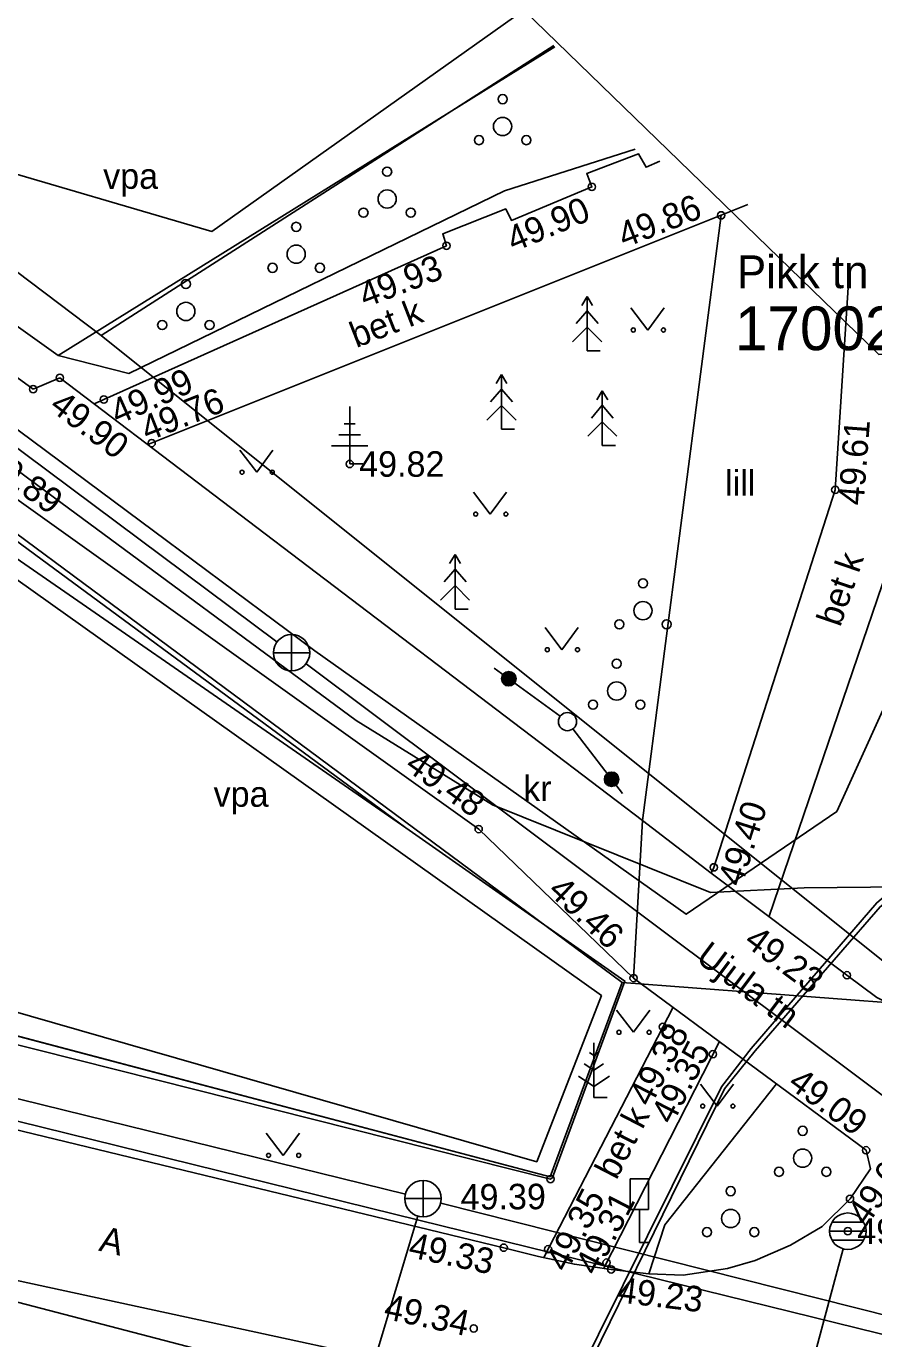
# Model space of a CAD drawing. Extents: x 641348 to 642102, y 6456398 to 6457052.
# Drawn here: x 641863.12 to 641886.4, y 6456679.32 to 6456715.35 of the extents above; entities that cross this region are included whole.
import ezdxf

# ---------------------------------------------------------------- set-up
doc = ezdxf.new("R2010")
doc.units = 0
for name, color, linetype in [('AED', 7, 'Continuous'), ('HALJASTUS', 7, 'Continuous'), ('KKAEV', 7, 'Continuous'), ('KORGUS', 7, 'Continuous'), ('KPKAABEL', 7, 'Continuous'), ('KTRASS', 7, 'Continuous'), ('LIIKLUS', 7, 'Continuous'), ('MOOTPIIR', 7, 'Continuous'), ('MPKAABEL', 7, 'Continuous'), ('PIIR', 7, 'Continuous'), ('POST', 7, 'Continuous'), ('PUU', 7, 'Continuous'), ('SIOHULIIN', 7, 'Continuous'), ('SKKAEV', 7, 'Continuous'), ('SKTRASS', 7, 'Continuous'), ('TEE', 7, 'Continuous'), ('VTRASS', 7, 'Continuous')]:
    doc.layers.add(name, color=color, linetype=linetype)

msp = doc.modelspace()

# ---------------------------------------------------------------- linework, layer by layer
at = {"layer": 'AED'}
for points in [[(641877.643, 6456714.79), (641863.996, 6456706.317), (641854.074, 6456713.387), (641843.392, 6456721.294), (641841.931, 6456722.44), (641848.957, 6456726.505)], [(641877.521, 6456683.707), (641877.575, 6456683.747), (641879.563, 6456689.14), (641873.551, 6456693.344), (641860.002, 6456703.324), (641846.993, 6456713.185)], [(641877.521, 6456683.707), (641857.973, 6456688.624), (641849.752, 6456690.734)]]:
    msp.add_lwpolyline(points, dxfattribs=at)
at = {"layer": 'HALJASTUS'}
for p, q in [((641879.73, 6456707.62), (641880.193, 6456707.013)), ((641880.193, 6456707.013), (641880.639, 6456707.62)), ((641868.987, 6456703.716), (641869.45, 6456703.109)), ((641869.45, 6456703.109), (641869.896, 6456703.716)), ((641875.402, 6456702.566), (641875.866, 6456701.959)), ((641875.866, 6456701.959), (641876.311, 6456702.566)), ((641877.369, 6456698.844), (641877.833, 6456698.237)), ((641877.833, 6456698.237), (641878.278, 6456698.844)), ((641873.551, 6456693.344), (641879.563, 6456689.14)), ((641879.336, 6456688.343), (641879.8, 6456687.736)), ((641879.8, 6456687.736), (641880.245, 6456688.343)), ((641881.636, 6456686.316), (641882.1, 6456685.709)), ((641882.1, 6456685.709), (641882.545, 6456686.316)), ((641869.713, 6456684.963), (641870.177, 6456684.357)), ((641870.177, 6456684.357), (641870.622, 6456684.963)), ((641880.659, 6456682.453), (641880.224, 6456681.103))]:
    msp.add_line(p, q, dxfattribs=at)
for points in [[(641863.996, 6456706.317), (641865.941, 6456705.822), (641876.259, 6456710.833), (641879.845, 6456711.979)], [(641858.061, 6456700.887), (641859.834, 6456702.829), (641873.551, 6456693.344)], [(641883.724, 6456686.319), (641880.659, 6456682.453)]]:
    msp.add_lwpolyline(points, dxfattribs=at)
for centre, radius in [((641876.203, 6456713.35), 0.125), ((641876.203, 6456712.6), 0.25), ((641875.553, 6456712.225), 0.125), ((641876.853, 6456712.225), 0.125), ((641873.033, 6456711.359), 0.125), ((641873.033, 6456710.609), 0.25), ((641872.383, 6456710.234), 0.125), ((641873.683, 6456710.234), 0.125), ((641870.536, 6456709.844), 0.125), ((641870.536, 6456709.094), 0.25), ((641869.886, 6456708.719), 0.125), ((641871.186, 6456708.719), 0.125), ((641867.506, 6456708.273), 0.125), ((641867.506, 6456707.523), 0.25), ((641866.856, 6456707.148), 0.125), ((641868.156, 6456707.148), 0.125), ((641879.792, 6456707.013), 0.055), ((641880.621, 6456707.013), 0.055), ((641869.049, 6456703.109), 0.055), ((641869.878, 6456703.109), 0.055), ((641875.465, 6456701.959), 0.055), ((641876.294, 6456701.959), 0.055), ((641877.432, 6456698.237), 0.055), ((641878.261, 6456698.237), 0.055), ((641879.399, 6456687.736), 0.055), ((641880.228, 6456687.736), 0.055), ((641881.699, 6456685.709), 0.055), ((641882.528, 6456685.709), 0.055), ((641869.776, 6456684.357), 0.055), ((641870.604, 6456684.357), 0.055)]:
    msp.add_circle(centre, radius, dxfattribs=at)
at = {"layer": 'KKAEV'}
for p, q in [((641870.408, 6456697.653), (641870.408, 6456698.653)), ((641869.908, 6456698.153), (641870.908, 6456698.153)), ((641874.02, 6456682.67), (641874.02, 6456683.67)), ((641873.52, 6456683.17), (641874.52, 6456683.17))]:
    msp.add_line(p, q, dxfattribs=at)
for centre in [(641870.408, 6456698.153), (641874.02, 6456683.17)]:
    msp.add_circle(centre, 0.5, dxfattribs=at)
at = {"layer": 'KORGUS'}
for centre in [(641878.656, 6456710.942), (641882.205, 6456710.161), (641874.662, 6456709.327), (641864.045, 6456705.702), (641863.31, 6456705.39), (641865.253, 6456705.104), (641866.567, 6456703.909), (641872.005, 6456703.335), (641885.341, 6456702.627), (641875.547, 6456693.315), (641882.005, 6456692.263), (641885.661, 6456689.301), (641879.801, 6456689.224), (641880.607, 6456687.884), (641881.981, 6456687.135), (641886.185, 6456684.497), (641877.521, 6456683.707), (641885.745, 6456683.162), (641885.685, 6456682.276), (641876.234, 6456681.823), (641877.452, 6456681.78), (641879.06, 6456681.414), (641879.184, 6456681.228), (641875.41, 6456679.606)]:
    msp.add_circle(centre, 0.1, dxfattribs=at)
at = {"layer": 'KPKAABEL'}
msp.add_lwpolyline([(641909.579, 6456692.744), (641901.93, 6456692.49), (641894.49, 6456691.8), (641884.49, 6456691.7), (641881.91, 6456691.57), (641875.93, 6456693.98), (641872.18, 6456696.29), (641863.9, 6456702.41), (641856.7, 6456707.73), (641848.91, 6456714), (641845.95, 6456715.05), (641841.61, 6456719.2), (641833.59, 6456725.65)], dxfattribs=at)
at = {"layer": 'KTRASS'}
for points in [[(641882.293, 6456676.556), (641879.793, 6456677.264), (641862.272, 6456681.047), (641847.198, 6456684.508), (641832.779, 6456688.406), (641818.38, 6456692.599), (641804.031, 6456697.918), (641789.589, 6456703.204), (641753.737, 6456718.29), (641739.389, 6456723.643), (641725.028, 6456728.774), (641710.75, 6456733.824), (641690.66, 6456742.345), (641687.29, 6456743.368), (641680.424, 6456744.475), (641672.832, 6456744.827), (641664.505, 6456743.391)], [(641870.007, 6456698.452), (641851.731, 6456712.078)], [(641891.95, 6456682.026), (641870.808, 6456697.853)], [(641873.534, 6456683.289), (641828.926, 6456694.261)], [(641887.975, 6456679.654), (641874.505, 6456683.048)], [(641873.876, 6456682.691), (641871.42, 6456674.53)]]:
    msp.add_lwpolyline(points, dxfattribs=at)
at = {"layer": 'LIIKLUS'}
for p, q in [((641879.71, 6456683.717), (641879.71, 6456682.867)), ((641880.21, 6456683.717), (641879.71, 6456683.717)), ((641880.21, 6456683.717), (641880.21, 6456682.867)), ((641880.21, 6456682.867), (641879.71, 6456682.867)), ((641879.96, 6456682.867), (641879.96, 6456681.967)), ((641880.21, 6456681.967), (641879.96, 6456681.967))]:
    msp.add_line(p, q, dxfattribs=at)
at = {"layer": 'MOOTPIIR'}
for points in [[(641633.656, 6456869.61), (641593.324, 6456824.646), (641596.15, 6456817.474), (641671.451, 6456766.581), (641700.616, 6456747.612), (641725.094, 6456737.587), (641754.787, 6456728.17), (641767.741, 6456722.035), (641796.852, 6456709.122), (641828.195, 6456698.248), (641877.143, 6456684.18), (641878.917, 6456688.745), (641860.096, 6456702.123), (641832.096, 6456722.629), (641785.033, 6456756.496), (641716.148, 6456806.694), (641633.656, 6456869.61)], [(641957.473, 6456651.49), (641953.229, 6456658.906), (641946.199, 6456661.631), (641939.688, 6456663.461), (641931.201, 6456677.277), (641931.038, 6456680.038), (641921.631, 6456675.392), (641912.429, 6456678.263), (641897.016, 6456706.415), (641886.538, 6456706.345), (641876.784, 6456715.788), (641868.221, 6456709.717), (641861.716, 6456711.619), (641843.644, 6456725.867), (641825.442, 6456739.364)]]:
    msp.add_lwpolyline(points, dxfattribs=at)
at = {"layer": 'MPKAABEL'}
for points in [[(641906.933, 6456696.891), (641898.33, 6456695.89), (641896.06, 6456695.38), (641887.19, 6456691.88), (641886.48, 6456691.29), (641883.03, 6456687.29), (641882.22, 6456686.24), (641877.48, 6456676.71), (641878.513, 6456675.02)], [(641944.463, 6456626.069), (641941.81, 6456628.57), (641933.67, 6456635.02), (641925.85, 6456641.47), (641918.43, 6456648.85), (641911.82, 6456656.28), (641911.3, 6456657.23), (641910.85, 6456657.28), (641910.52, 6456658.46), (641907.98, 6456660.3), (641898.77, 6456667.64), (641896.97, 6456668.64), (641887.78, 6456671.7), (641879.22, 6456674.56), (641878.513, 6456675.02), (641877.77, 6456674.82), (641877.7, 6456676.82), (641882.3, 6456686.18), (641883.14, 6456687.23), (641886.57, 6456691.18), (641887.25, 6456691.7), (641896.1, 6456695.21), (641898.37, 6456695.72), (641907.024, 6456696.75)]]:
    msp.add_lwpolyline(points, dxfattribs=at)
at = {"layer": 'PIIR'}
for points in [[(641646.18, 6456782.39), (641672.79, 6456764.25), (641697.3, 6456747.91), (641719.52, 6456738.33), (641731.23, 6456734.8), (641749.48, 6456728.73), (641750.73, 6456728.32), (641763.39, 6456722.64), (641793.3, 6456709.51), (641823.26, 6456698.09), (641877.51, 6456683.77), (641879.49, 6456689.1), (641888.21, 6456688.44), (641898.03, 6456667.86), (641852.9, 6456679.59), (641819.95, 6456687.41), (641784.45, 6456699.97), (641698.58, 6456730.12), (641582.54, 6456812)], [(641877.615, 6456714.826), (641865.18, 6456706.86), (641843.35, 6456723.36), (641863.451, 6456735.468)], [(641889.537, 6456705.768), (641896.18, 6456695.17), (641888.21, 6456688.44), (641865.18, 6456706.86), (641877.615, 6456714.826)]]:
    msp.add_lwpolyline(points, dxfattribs=at)
msp.add_lwpolyline([(641823.26, 6456698.09), (641829.3, 6456712.33), (641835.3, 6456721.84), (641879.49, 6456689.1), (641877.51, 6456683.77)], close=True, dxfattribs=at)
at = {"layer": 'POST'}
msp.add_circle((641877.985, 6456696.264), 0.25, dxfattribs=at)
at = {"layer": 'PUU'}
for p, q in [((641878.527, 6456707.937), (641878.377, 6456707.687)), ((641878.677, 6456707.687), (641878.527, 6456707.937)), ((641878.527, 6456707.937), (641878.527, 6456706.437)), ((641878.527, 6456707.537), (641878.227, 6456707.187)), ((641878.827, 6456707.187), (641878.527, 6456707.537)), ((641878.527, 6456707.087), (641878.127, 6456706.687)), ((641878.927, 6456706.687), (641878.527, 6456707.087)), ((641878.887, 6456706.437), (641878.527, 6456706.437)), ((641876.174, 6456705.791), (641876.024, 6456705.541)), ((641876.324, 6456705.541), (641876.174, 6456705.791)), ((641876.174, 6456705.791), (641876.174, 6456704.291)), ((641876.174, 6456705.391), (641875.874, 6456705.041)), ((641876.474, 6456705.041), (641876.174, 6456705.391)), ((641878.942, 6456705.346), (641878.792, 6456705.096)), ((641879.092, 6456705.096), (641878.942, 6456705.346)), ((641878.942, 6456705.346), (641878.942, 6456703.846)), ((641872.005, 6456703.335), (641872.005, 6456704.91)), ((641876.174, 6456704.941), (641875.774, 6456704.541)), ((641876.574, 6456704.541), (641876.174, 6456704.941)), ((641878.942, 6456704.946), (641878.642, 6456704.596)), ((641879.242, 6456704.596), (641878.942, 6456704.946)), ((641878.942, 6456704.496), (641878.542, 6456704.096)), ((641879.342, 6456704.096), (641878.942, 6456704.496)), ((641872.305, 6456704.135), (641871.705, 6456704.135)), ((641872.155, 6456704.435), (641871.855, 6456704.435)), ((641876.534, 6456704.291), (641876.174, 6456704.291)), ((641872.505, 6456703.835), (641871.505, 6456703.835)), ((641879.302, 6456703.846), (641878.942, 6456703.846)), ((641872.365, 6456703.335), (641872.005, 6456703.335)), ((641874.899, 6456700.849), (641874.749, 6456700.599)), ((641875.049, 6456700.599), (641874.899, 6456700.849)), ((641874.899, 6456700.849), (641874.899, 6456699.349)), ((641874.899, 6456700.449), (641874.599, 6456700.099)), ((641875.199, 6456700.099), (641874.899, 6456700.449)), ((641874.899, 6456699.999), (641874.499, 6456699.599)), ((641875.299, 6456699.599), (641874.899, 6456699.999)), ((641875.259, 6456699.349), (641874.899, 6456699.349)), ((641878.712, 6456687.444), (641878.712, 6456685.944)), ((641878.712, 6456686.694), (641878.445, 6456686.872)), ((641878.712, 6456687.094), (641878.588, 6456687.177)), ((641878.836, 6456687.177), (641878.712, 6456687.094)), ((641878.979, 6456686.872), (641878.712, 6456686.694)), ((641878.288, 6456686.533), (641878.712, 6456686.251)), ((641878.712, 6456686.251), (641879.136, 6456686.533)), ((641879.072, 6456685.944), (641878.712, 6456685.944))]:
    msp.add_line(p, q, dxfattribs=at)
for centre, radius in [((641880.058, 6456700.06), 0.125), ((641880.058, 6456699.31), 0.25), ((641879.408, 6456698.935), 0.125), ((641880.708, 6456698.935), 0.125), ((641879.337, 6456697.855), 0.125), ((641879.337, 6456697.105), 0.25), ((641878.687, 6456696.73), 0.125), ((641879.987, 6456696.73), 0.125), ((641884.443, 6456685.031), 0.125), ((641884.443, 6456684.281), 0.25), ((641883.793, 6456683.906), 0.125), ((641885.093, 6456683.906), 0.125), ((641882.466, 6456683.375), 0.125), ((641882.466, 6456682.625), 0.25), ((641881.816, 6456682.25), 0.125), ((641883.116, 6456682.25), 0.125)]:
    msp.add_circle(centre, radius, dxfattribs=at)
at = {"layer": 'SIOHULIIN'}
for p, q in [((641877.783, 6456696.411), (641875.974, 6456697.733)), ((641877.985, 6456696.264), (641877.985, 6456696.264)), ((641877.985, 6456696.264), (641877.985, 6456696.264)), ((641878.137, 6456696.066), (641879.499, 6456694.286))]:
    msp.add_line(p, q, dxfattribs=at)
for centre, radius in [((641876.374, 6456697.441), 0.199), ((641876.374, 6456697.441), 0.19), ((641876.374, 6456697.441), 0.18), ((641876.374, 6456697.441), 0.171), ((641876.374, 6456697.441), 0.162), ((641876.374, 6456697.441), 0.152), ((641876.374, 6456697.441), 0.143), ((641876.374, 6456697.441), 0.133), ((641876.374, 6456697.441), 0.124), ((641876.374, 6456697.441), 0.114), ((641876.374, 6456697.441), 0.105), ((641876.374, 6456697.441), 0.0953), ((641876.374, 6456697.441), 0.0858), ((641876.374, 6456697.441), 0.0763), ((641876.374, 6456697.441), 0.0669), ((641876.374, 6456697.441), 0.0574), ((641876.374, 6456697.441), 0.0479), ((641876.374, 6456697.441), 0.0385), ((641876.374, 6456697.441), 0.029), ((641876.374, 6456697.441), 0.0195), ((641876.374, 6456697.441), 0.0101), ((641876.374, 6456697.441), 0.00061), ((641879.197, 6456694.68), 0.199), ((641879.197, 6456694.68), 0.19), ((641879.197, 6456694.68), 0.18), ((641879.197, 6456694.68), 0.171), ((641879.197, 6456694.68), 0.162), ((641879.197, 6456694.68), 0.152), ((641879.197, 6456694.68), 0.143), ((641879.197, 6456694.68), 0.133), ((641879.197, 6456694.68), 0.124), ((641879.197, 6456694.68), 0.114), ((641879.197, 6456694.68), 0.105), ((641879.197, 6456694.68), 0.0953), ((641879.197, 6456694.68), 0.0858), ((641879.197, 6456694.68), 0.0763), ((641879.197, 6456694.68), 0.0669), ((641879.197, 6456694.68), 0.0574), ((641879.197, 6456694.68), 0.0479), ((641879.197, 6456694.68), 0.0385), ((641879.197, 6456694.68), 0.029), ((641879.197, 6456694.68), 0.0195), ((641879.197, 6456694.68), 0.0101), ((641879.197, 6456694.68), 0.00061)]:
    msp.add_circle(centre, radius, dxfattribs=at)
at = {"layer": 'SKKAEV'}
for p, q in [((641886.115, 6456682.526), (641885.255, 6456682.526)), ((641885.185, 6456682.276), (641886.185, 6456682.276)), ((641886.115, 6456682.026), (641885.255, 6456682.026))]:
    msp.add_line(p, q, dxfattribs=at)
msp.add_circle((641885.685, 6456682.276), 0.5, dxfattribs=at)
at = {"layer": 'SKTRASS'}
msp.add_lwpolyline([(641883.939, 6456675.763), (641885.556, 6456681.793)], dxfattribs=at)
at = {"layer": 'TEE'}
for points in [[(641875.547, 6456693.315), (641861.573, 6456703.288), (641843.189, 6456716.692), (641827.089, 6456728.303), (641816.136, 6456736.623), (641814.632, 6456738.026), (641797.157, 6456750.775), (641781.387, 6456762.425), (641760.992, 6456777.757), (641739.642, 6456794.792), (641729.588, 6456802.568), (641719.815, 6456809.818), (641713.398, 6456814.383), (641713.882, 6456812.558), (641714.961, 6456810.078), (641713.284, 6456809.01), (641711.334, 6456813.258), (641709.738, 6456816.722), (641705.639, 6456820.451), (641698.417, 6456825.791), (641688.68, 6456831.687), (641680.432, 6456837.835), (641673.911, 6456843.073), (641670.632, 6456845.579)], [(641863.31, 6456705.39), (641844.581, 6456719.012), (641828.982, 6456730.218), (641824.277, 6456733.775), (641820.873, 6456736.812), (641817.722, 6456741.094), (641816.842, 6456742.888), (641817.657, 6456744.773)], [(641734.576, 6456728.639), (641755.562, 6456721.21), (641768.6, 6456716.002), (641786.171, 6456709.09), (641799.497, 6456703.59), (641813.523, 6456698.586), (641827.596, 6456694.133), (641834.142, 6456692.332), (641846.862, 6456688.935), (641862.744, 6456685.086), (641876.234, 6456681.823)], [(641864.989, 6456704.986), (641874.662, 6456709.327), (641874.56, 6456709.651), (641876.289, 6456710.339), (641876.446, 6456710.019), (641878.656, 6456710.942), (641878.513, 6456711.312), (641879.932, 6456711.85), (641880.145, 6456711.479), (641880.526, 6456711.643)], [(641882.941, 6456710.455), (641882.205, 6456710.161)], [(641866.463, 6456703.867), (641882.205, 6456710.161)], [(641885.722, 6456708.611), (641885.341, 6456702.627), (641882.005, 6456692.263), (641881.936, 6456692.101), (641880.044, 6456693.55), (641882.205, 6456710.161)], [(641887.62, 6456706.743), (641887.289, 6456702.443), (641887.306, 6456702.008), (641883.523, 6456690.923)], [(641864.045, 6456705.702), (641863.31, 6456705.39)], [(641864.045, 6456705.702), (641880.044, 6456693.55)], [(641879.801, 6456689.224), (641880.044, 6456693.55)], [(641875.547, 6456693.315), (641879.801, 6456689.224)], [(641881.936, 6456692.101), (641885.661, 6456689.301), (641886.481, 6456688.694), (641887.443, 6456688.208), (641888.411, 6456687.942), (641889.429, 6456687.855), (641890.462, 6456688.034), (641891.453, 6456688.281), (641892.358, 6456688.73), (641893.201, 6456689.315), (641893.994, 6456689.965), (641894.663, 6456690.697), (641895.254, 6456691.438), (641896.189, 6456693.289)], [(641876.234, 6456681.823), (641877.193, 6456681.582), (641878.177, 6456681.369), (641879.184, 6456681.228), (641880.224, 6456681.103), (641881.162, 6456681.071), (641882.382, 6456681.256), (641883.138, 6456681.468), (641884.112, 6456681.891), (641884.978, 6456682.405), (641885.745, 6456683.162), (641886.306, 6456683.985), (641886.185, 6456684.497), (641879.801, 6456689.224)], [(641880.885, 6456688.421), (641877.334, 6456681.552)], [(641833.12, 6456687.736), (641845.727, 6456684.341), (641861.609, 6456680.66), (641874.711, 6456677.245)], [(641882.157, 6456687.48), (641878.98, 6456681.257)]]:
    msp.add_lwpolyline(points, dxfattribs=at)
at = {"layer": 'VTRASS'}
for points in [[(641889.037, 6456701.838), (641885.382, 6456693.8), (641881.246, 6456690.977), (641871.044, 6456698.202), (641847.774, 6456715.497), (641846.489, 6456713.974), (641844.435, 6456711.115)], [(641827.73, 6456693.96), (641873.9, 6456682.58), (641888.33, 6456679.03), (641889.95, 6456678.86), (641899.24, 6456683.66), (641900.62, 6456684.37)]]:
    msp.add_lwpolyline(points, dxfattribs=at)

# ---------------------------------------------------------------- texts
at = {"layer": 'HALJASTUS'}
for s, p in [('vpa', (641865.235, 6456710.888)), ('lill', (641882.314, 6456702.462)), (' vpa', (641868.007, 6456693.926))]:
    msp.add_text(s, height=0.7, dxfattribs=at).set_placement(p)
at = {"layer": 'KORGUS'}
for s, rotation, p in [(' 49.90', 22.6677, (641876.264, 6456709.045)), (' 49.86', 21.4025, (641879.303, 6456709.162)), (' 49.93', 20.6822, (641872.184, 6456707.527)), (' 49.99', 24.0533, (641865.396, 6456704.293)), (' 49.90', 322.8108, (641863.516, 6456705.005)), (' 49.76', 21.4888, (641866.204, 6456703.85)), (' 49.61', 85.6479, (641886.097, 6456701.927)), (' 49.89', 324.4852, (641861.675, 6456703.43)), (' 49.48', 324.4852, (641873.273, 6456695.122)), (' 49.40', 72.2836, (641882.689, 6456691.455)), (' 49.46', 316.8496, (641877.223, 6456691.754)), (' 49.23', 323.4895, (641882.588, 6456690.309)), (' 49.38', 62.6667, (641880.144, 6456685.428)), (' 49.35', 62.6667, (641880.746, 6456684.943)), (' 49.09', 323.4821, (641883.793, 6456686.408)), (' 49.07', 55.7196, (641886.059, 6456682.17)), ('49.39', 0.2837, (641875.052, 6456682.868)), (' 49.35', 62.6667, (641877.843, 6456680.888)), (' 49.31', 62.6667, (641878.665, 6456680.795)), ('49.33', 348.0331, (641873.587, 6456681.571)), (' 49.23', 353.1464, (641879.08, 6456680.359)), ('49.34', 348.0331, (641872.911, 6456679.879))]:
    msp.add_text(s, height=0.7, rotation=rotation, dxfattribs=at).set_placement(p)
for s, p in [(' 49.82', (641872.005, 6456702.985)), (' 49.04', (641885.685, 6456681.926))]:
    msp.add_text(s, height=0.7, dxfattribs=at).set_placement(p)
at = {"layer": 'PIIR'}
for s, height, p in [('Pikk tn 26a', 0.9, (641882.64, 6456708.161)), ('17002:008:0097', 1.2, (641882.586, 6456706.459))]:
    msp.add_text(s, height=height, dxfattribs=at).set_placement(p)
at = {"layer": 'TEE'}
for s, rotation, p in [('bet k', 21.3091, (641872.183, 6456706.514)), ('bet k', 71.1126, (641885.476, 6456698.837)), ('Ujula tn', 323.0686, (641881.478, 6456689.712)), ('bet k', 62.6667, (641879.328, 6456683.659)), ('A', 346.4969, (641865.091, 6456681.746))]:
    msp.add_text(s, height=0.7, rotation=rotation, dxfattribs=at).set_placement(p)
msp.add_text('kr', height=0.7, dxfattribs=at).set_placement((641876.77, 6456694.08))

doc.saveas('drawing.dxf')
